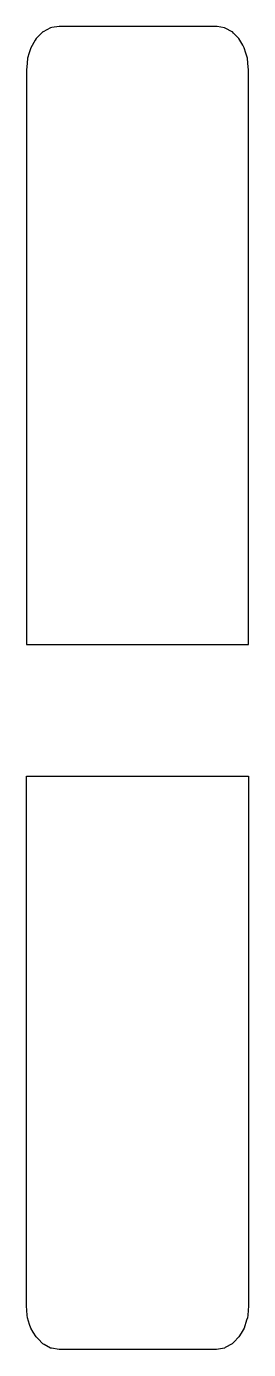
# Model space of a CAD drawing. Header units: metres. Extents: x 2.4 to 16, y -13.1 to 67.9.
import ezdxf

# ---------------------------------------------------------------- set-up
doc = ezdxf.new("R2010")
doc.units = ezdxf.units.M

msp = doc.modelspace()

# ---------------------------------------------------------------- linework, layer by layer
for p, q in [((3.313, 67.466), (2.986, 67.13)), ((3.4, 67.547), (3.313, 67.466)), ((3.416, 67.556), (3.4, 67.547)), ((3.882, 67.792), (3.416, 67.556)), ((3.947, 67.803), (3.882, 67.792)), ((4.4, 67.876), (3.947, 67.803)), ((5.86, 67.876), (4.4, 67.876)), ((14, 67.876), (5.86, 67.876)), ((14.077, 67.863), (14, 67.876)), ((14.518, 67.792), (14.077, 67.863)), ((14.572, 67.764), (14.518, 67.792)), ((15, 67.547), (14.572, 67.764)), ((15.011, 67.537), (15, 67.547)), ((15.087, 67.466), (15.011, 67.537)), ((15.369, 67.176), (15.087, 67.466)), ((2.668, 66.575), (2.568, 66.252)), ((2.931, 67.034), (2.668, 66.575)), ((2.986, 67.13), (2.931, 67.034)), ((15.414, 67.13), (15.369, 67.176)), ((15.642, 66.732), (15.414, 67.13)), ((15.732, 66.575), (15.642, 66.732)), ((15.835, 66.243), (15.732, 66.575)), ((2.438, 65.635), (2.4, 65.208)), ((2.468, 65.929), (2.438, 65.635)), ((2.568, 66.252), (2.468, 65.929)), ((15.932, 65.929), (15.835, 66.243)), ((15.962, 65.635), (15.932, 65.929)), ((16, 65.208), (15.962, 65.635)), ((2.4, 65.208), (2.4, 64.286)), ((16, 63.996), (16, 65.208)), ((2.4, 64.286), (2.4, 62.795)), ((16, 63.881), (16, 63.996)), ((16, 62.03), (16, 63.881)), ((2.4, 62.795), (2.4, 62.679)), ((2.4, 62.679), (2.4, 61.38)), ((16, 60.66), (16, 62.03)), ((2.4, 61.38), (2.4, 61.214)), ((2.4, 61.214), (2.4, 60.046)), ((2.4, 60.046), (2.4, 58.977)), ((16, 59.552), (16, 60.66)), ((16, 58.591), (16, 59.552)), ((2.4, 58.977), (2.4, 58.763)), ((2.4, 58.763), (2.4, 57.735)), ((16, 57.704), (16, 58.591)), ((16, 58.591), (16, 58.591)), ((2.4, 57.735), (2.4, 57.511)), ((16, 56.84), (16, 57.704)), ((2.4, 57.511), (2.4, 56.49)), ((16, 56.4), (16, 56.84)), ((2.4, 56.49), (2.4, 56.274)), ((2.4, 56.274), (2.4, 56.094)), ((2.4, 56.094), (2.4, 55.964)), ((2.4, 55.964), (2.4, 54.262)), ((16, 55.993), (16, 56.4)), ((16, 49.223), (16, 55.993)), ((2.4, 54.262), (2.4, 52.536)), ((2.4, 52.536), (2.4, 49.223)), ((2.4, 49.223), (2.4, 44.191)), ((16, 44.191), (16, 49.223)), ((2.4, 44.191), (2.4, 30.625)), ((16, 30.625), (16, 44.191)), ((2.4, 30.625), (2.4, 30.357)), ((2.4, 30.357), (2.4, 30.035)), ((2.4, 30.035), (3.326, 30.035)), ((3.326, 30.035), (16, 30.035)), ((16, 30.035), (16, 30.625)), ((2.4, 21.703), (2.4, 21.965)), ((2.4, 21.965), (15.074, 21.965)), ((15.074, 21.965), (16, 21.965)), ((16, 21.965), (16, 21.375)), ((16, 21.965), (16, 21.965)), ((2.4, 21.375), (2.4, 21.703)), ((2.4, 11.941), (2.4, 21.375)), ((16, 21.375), (16, 11.941)), ((2.4, 5.869), (2.4, 11.941)), ((16, 11.941), (16, 5.869)), ((2.4, 3.157), (2.4, 5.869)), ((16, 5.869), (16, -0.594)), ((2.4, 0.97), (2.4, 3.157)), ((2.4, -0.911), (2.4, 0.97)), ((16, -0.594), (16, -1.037)), ((2.4, -1.076), (2.4, -0.911)), ((2.4, -1.283), (2.4, -1.076)), ((2.4, -1.51), (2.4, -1.283)), ((2.4, -2.549), (2.4, -1.51)), ((16, -1.037), (16, -1.53)), ((16, -1.53), (16, -2.359)), ((16, -2.359), (16, -3.233)), ((2.4, -2.772), (2.4, -2.549)), ((2.4, -3.838), (2.4, -2.772)), ((16, -3.233), (16, -4.213)), ((2.4, -4.973), (2.4, -3.838)), ((16, -4.213), (16, -5.391)), ((2.4, -5.168), (2.4, -4.973)), ((2.4, -6.411), (2.4, -5.168)), ((16, -5.391), (16, -6.931)), ((2.4, -6.567), (2.4, -6.411)), ((2.4, -7.968), (2.4, -6.567)), ((16, -6.931), (16, -7.222)), ((16, -7.222), (16, -9.284)), ((2.4, -9.655), (2.4, -7.968)), ((2.4, -9.697), (2.4, -9.655)), ((2.4, -10.469), (2.4, -9.697)), ((16, -9.284), (16, -10.469)), ((2.452, -11.046), (2.4, -10.469)), ((16, -10.469), (15.948, -11.046)), ((2.468, -11.2), (2.452, -11.046)), ((2.596, -11.607), (2.468, -11.2)), ((15.932, -11.2), (15.885, -11.349)), ((15.948, -11.046), (15.932, -11.2)), ((2.668, -11.833), (2.596, -11.607)), ((2.811, -12.079), (2.668, -11.833)), ((2.986, -12.377), (2.811, -12.079)), ((15.555, -12.136), (15.414, -12.377)), ((15.732, -11.833), (15.555, -12.136)), ((15.885, -11.349), (15.732, -11.833)), ((3.107, -12.499), (2.986, -12.377)), ((3.4, -12.794), (3.107, -12.499)), ((3.481, -12.838), (3.4, -12.794)), ((3.882, -13.057), (3.481, -12.838)), ((15, -12.794), (14.567, -13.03)), ((15.093, -12.7), (15, -12.794)), ((15.414, -12.377), (15.093, -12.7)), ((3.928, -13.064), (3.882, -13.057)), ((4.4, -13.146), (3.928, -13.064)), ((4.977, -13.146), (4.4, -13.146)), ((14, -13.146), (4.977, -13.146)), ((14.032, -13.14), (14, -13.146)), ((14.518, -13.057), (14.032, -13.14)), ((14.567, -13.03), (14.518, -13.057))]:
    msp.add_line(p, q)

doc.saveas('drawing.dxf')
